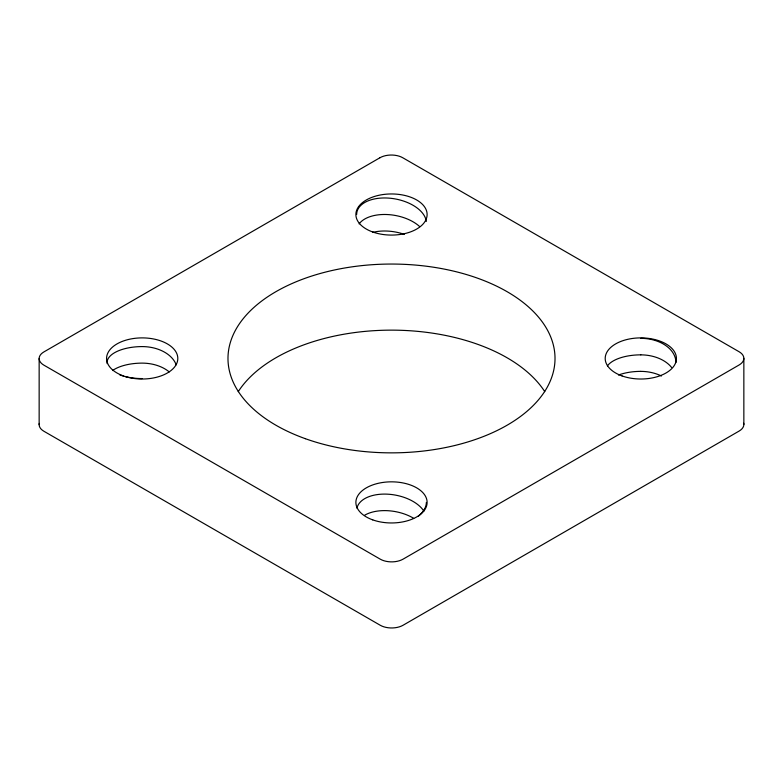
<?xml version="1.0" encoding="UTF-8"?>
<svg xmlns="http://www.w3.org/2000/svg" width="783" height="783" viewBox="0 0 783 783"><rect width="100%" height="100%" fill="white"/><g stroke="black" fill="none" stroke-linecap="round" stroke-linejoin="round"><path stroke-width="1.17" d="M743.85 358.369L743.85 424.455M39.15 358.545L39.15 424.631M39.287 423.417A16.189 9.347 0 0 0 43.887 431.247L380.205 625.235A16.189 9.347 0 0 0 403.098 625.235L739.113 431.071A16.189 9.347 0 0 0 743.713 423.241M238.247 391.637A163.51 94.4 0 0 1 391.5 330.142A163.51 94.4 0 0 1 544.753 391.637M356.647 214.522A35.215 20.123 10.1 0 1 390.414 198.256A35.215 20.123 10.1 0 1 426.275 221.491M359.113 223.879A35.215 20.123 10.1 0 1 387.145 214.532A35.215 20.123 10.1 0 1 419.678 226.59M372.825 232.365A35.215 20.123 10.1 0 1 404.331 234.362M142.193 378.581A35.215 15.993 0 0 1 125.29 376.594M123.391 376.085A35.215 15.993 0 0 1 119.828 374.9M107.144 363.586A35.215 15.993 0 0 1 142.193 346.585A35.215 24.244 0 0 1 176.195 364.809M169.226 371.915A35.215 24.244 0 0 0 142.183 363.116A35.215 15.993 0 0 0 112.556 370.535M364.663 515.214A35.215 20.123 10.1 0 1 413.708 518.317M356.931 508.157A35.215 20.123 10.1 0 1 387.145 494.151A35.215 20.123 10.1 0 1 423.887 511.162M426.353 502.402A35.215 20.123 -10.1 0 1 418.337 516.261M640.807 354.856A35.215 24.244 0 0 1 671.569 367.423M640.807 371.377A35.215 24.244 0 0 1 661.429 376.016M640.807 338.334A35.215 24.244 0 0 1 675.925 362.588M618.453 375.047A35.215 15.993 0 0 1 640.817 371.367M607.422 365.896A35.215 15.993 0 0 1 640.817 354.846M379.902 157.765L43.887 351.929A16.189 9.347 0 0 0 43.887 365.152L380.205 559.14A16.189 9.347 0 0 0 403.098 559.14L739.113 364.976A16.189 9.347 0 0 0 739.113 351.753L402.795 157.765A16.189 9.347 0 0 0 379.902 157.765M305.341 438.686A163.51 94.4 0 0 0 554.932 361.423A163.51 94.4 0 0 0 314.237 275.254A163.51 94.4 0 0 0 305.341 438.686M372.728 231.993A35.617 20.564 0 0 0 427.097 215.159A35.617 20.564 0 0 0 374.666 196.396A35.617 20.564 0 0 0 372.728 231.993M622.045 375.928A35.617 20.564 0 0 0 676.414 359.103A35.617 20.564 0 0 0 623.982 340.331A35.617 20.564 0 0 0 622.045 375.928M372.728 519.873A35.617 20.564 0 0 0 427.097 503.038A35.617 20.564 0 0 0 374.666 484.276A35.617 20.564 0 0 0 372.728 519.873M123.42 375.928A35.617 20.564 0 0 0 177.79 359.103A35.617 20.564 0 0 0 125.358 340.331A35.617 20.564 0 0 0 123.42 375.928"/></g></svg>
